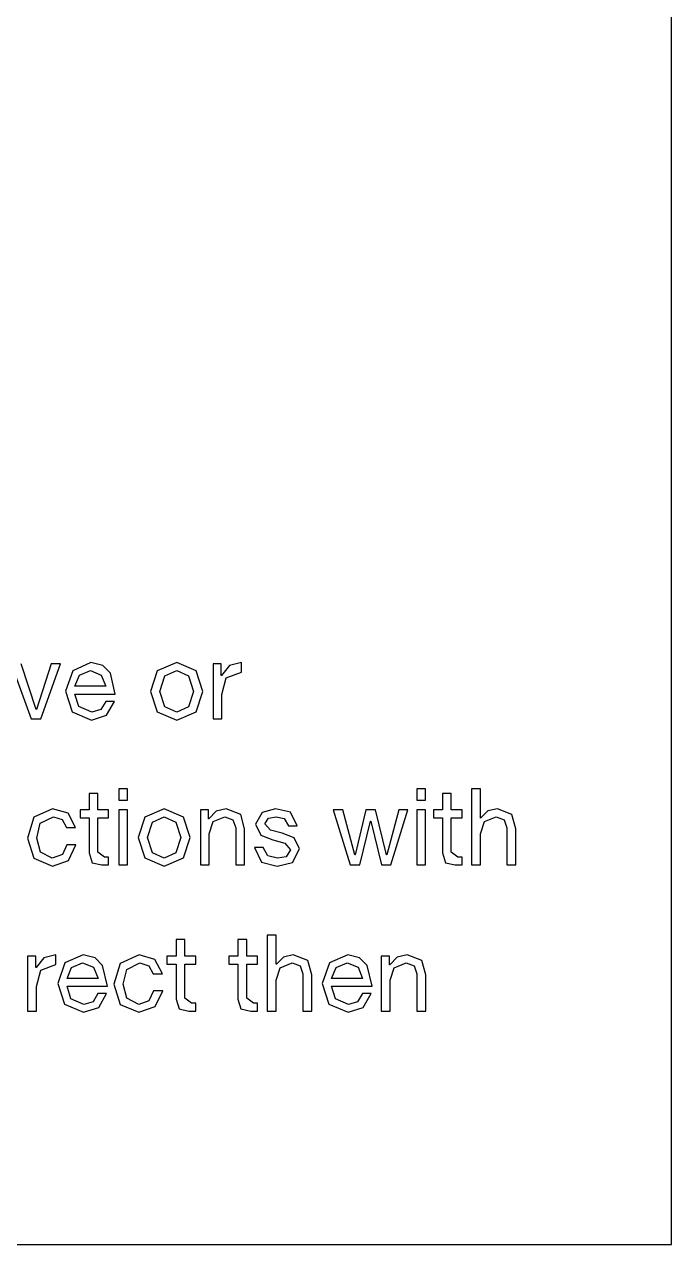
# Model space of a CAD drawing. Extents: x -212 to 220, y 7 to 294.
# Drawn here: x 174.75 to 191.92, y 164.09 to 196.49 of the extents above; entities that cross this region are included whole.
import ezdxf

# ---------------------------------------------------------------- set-up
doc = ezdxf.new("R2010")
doc.units = 0

msp = doc.modelspace()

# ---------------------------------------------------------------- linework, layer by layer
at = {"layer": '1'}
for p, q in [((191.919155, 164.090694), (191.919155, 258.917151)), ((174.395764, 179.512275), (174.929064, 178.052938)), ((175.061355, 178.29685), (174.660347, 179.512275)), ((175.458229, 179.512275), (175.065489, 178.29685)), ((175.181244, 178.052938), (175.702141, 179.512275)), ((175.702141, 179.512275), (175.458229, 179.512275)), ((176.514493, 179.545348), (176.030286, 179.329858)), ((176.830364, 179.464862), (176.514493, 179.545348)), ((178.789285, 179.545348), (178.271488, 179.324174)), ((179.307081, 179.324174), (178.789285, 179.545348)), ((179.971638, 179.512275), (179.752531, 179.512275)), ((179.752531, 179.512275), (179.752531, 178.052938)), ((179.971638, 179.206352), (179.971638, 179.512275)), ((180.504938, 179.545348), (180.188163, 179.465767)), ((180.504938, 179.293168), (180.504938, 179.545348)), ((176.030286, 179.329858), (175.840634, 178.788808)), ((176.08868, 178.921099), (176.208052, 179.21152)), ((176.208052, 179.21152), (176.497957, 179.334509)), ((176.497957, 179.334509), (176.788378, 179.21462)), ((176.788378, 179.21462), (176.911367, 178.921099)), ((177.032289, 179.261129), (176.830364, 179.464862)), ((177.159414, 178.71026), (177.032289, 179.261129)), ((178.271488, 179.324174), (178.094755, 178.78054)), ((178.342801, 178.78054), (178.473026, 179.190849)), ((178.473026, 179.190849), (178.789285, 179.334509)), ((178.789285, 179.334509), (179.105544, 179.190849)), ((179.105544, 179.190849), (179.235768, 178.78054)), ((179.483814, 178.78054), (179.307081, 179.324174)), ((179.979907, 179.206352), (179.971638, 179.206352)), ((180.188163, 179.465767), (179.979907, 179.206352)), ((180.10393, 179.137106), (180.504938, 179.293168)), ((176.911367, 178.921099), (176.08868, 178.921099)), ((179.988175, 178.701992), (180.10393, 179.137106)), ((175.840634, 178.788808), (176.017884, 178.236906)), ((176.190999, 178.375915), (176.08868, 178.71026)), ((176.08868, 178.71026), (177.159414, 178.71026)), ((178.094755, 178.78054), (178.271488, 178.240523)), ((178.094755, 178.78054), (178.094755, 178.78054)), ((178.473026, 178.373848), (178.342801, 178.78054)), ((178.342801, 178.78054), (178.342801, 178.78054)), ((179.235768, 178.78054), (179.105544, 178.373848)), ((179.307081, 178.240523), (179.483814, 178.78054)), ((179.988175, 178.052938), (179.988175, 178.701992)), ((175.065489, 178.29685), (175.061355, 178.29685)), ((176.017884, 178.236906), (176.526895, 178.019865)), ((176.535164, 178.230705), (176.190999, 178.375915)), ((176.778559, 178.302018), (176.535164, 178.230705)), ((176.907233, 178.515957), (176.778559, 178.302018)), ((177.138743, 178.515957), (176.907233, 178.515957)), ((176.928937, 178.146989), (177.138743, 178.515957)), ((178.271488, 178.240523), (178.789285, 178.019865)), ((178.789285, 178.230705), (178.473026, 178.373848)), ((179.105544, 178.373848), (178.789285, 178.230705)), ((178.789285, 178.019865), (179.307081, 178.240523)), ((174.929064, 178.052938), (175.181244, 178.052938)), ((176.526895, 178.019865), (176.928937, 178.146989)), ((179.752531, 178.052938), (179.988175, 178.052938)), ((176.698014, 176.07015), (176.466504, 176.07015)), ((176.466504, 176.07015), (176.466504, 175.631934)), ((176.698014, 175.631934), (176.698014, 176.07015)), ((177.485564, 176.190039), (177.254054, 176.190039)), ((177.254054, 176.190039), (177.254054, 175.896518)), ((177.485564, 175.896518), (177.485564, 176.190039)), ((185.392037, 176.190039), (185.160527, 176.190039)), ((185.160527, 176.190039), (185.160527, 175.896518)), ((185.392037, 175.896518), (185.392037, 176.190039)), ((186.074167, 176.07015), (185.842657, 176.07015)), ((185.842657, 176.07015), (185.842657, 175.631934)), ((186.074167, 175.631934), (186.074167, 176.07015)), ((186.613676, 176.190039), (186.613669, 174.172594)), ((186.849317, 176.190039), (186.613676, 176.190039)), ((186.849317, 175.416961), (186.849317, 176.190039)), ((175.496025, 175.665007), (174.995797, 175.438665)), ((175.910475, 175.545118), (175.496025, 175.665007)), ((176.466504, 175.631934), (176.226728, 175.631934)), ((176.226728, 175.631934), (176.226728, 175.421095)), ((176.983269, 175.631934), (176.698014, 175.631934)), ((176.983269, 175.421095), (176.983269, 175.631934)), ((177.254054, 175.896518), (177.485564, 175.896518)), ((177.485564, 175.631934), (177.254054, 175.631934)), ((177.254054, 175.631934), (177.254054, 174.172594)), ((177.485564, 174.172594), (177.485564, 175.631934)), ((178.457076, 175.665007), (177.944965, 175.443832)), ((178.969189, 175.443832), (178.457076, 175.665007)), ((179.417237, 175.631934), (179.417223, 174.172594)), ((179.636343, 175.631934), (179.417237, 175.631934)), ((179.636343, 175.400424), (179.636343, 175.631934)), ((180.103483, 175.665007), (179.833733, 175.600929)), ((180.486923, 175.516179), (180.103483, 175.665007)), ((181.409862, 175.665007), (181.052261, 175.568373)), ((181.807767, 175.570956), (181.409862, 175.665007)), ((183.196844, 175.631934), (182.94053, 175.631934)), ((182.94053, 175.631934), (183.395281, 174.172594)), ((183.519303, 174.437177), (183.196844, 175.631934)), ((183.808682, 175.631934), (183.52343, 174.437177)), ((184.065, 175.631934), (183.808682, 175.631934)), ((184.358521, 174.437177), (184.065, 175.631934)), ((184.680973, 175.631934), (184.362648, 174.437177)), ((184.470143, 174.172594), (184.924886, 175.631934)), ((184.924886, 175.631934), (184.680973, 175.631934)), ((185.160527, 175.896518), (185.392037, 175.896518)), ((185.392037, 175.631934), (185.160527, 175.631934)), ((185.160527, 175.631934), (185.160527, 174.172594)), ((185.392037, 174.172594), (185.392037, 175.631934)), ((185.842657, 175.631934), (185.602878, 175.631934)), ((185.602878, 175.631934), (185.602878, 175.421095)), ((186.359419, 175.631934), (186.074167, 175.631934)), ((186.359419, 175.421095), (186.359419, 175.631934)), ((187.299929, 175.665007), (187.04103, 175.607647)), ((187.683368, 175.516179), (187.299929, 175.665007)), ((174.995797, 175.438665), (174.830434, 174.883661)), ((175.169945, 175.280535), (175.516694, 175.454168)), ((175.516694, 175.454168), (175.749755, 175.377687)), ((175.749755, 175.377687), (175.868092, 175.16478)), ((176.107871, 175.16478), (175.910475, 175.545118)), ((176.226728, 175.421095), (176.466504, 175.421095)), ((176.466504, 175.421095), (176.466504, 174.49092)), ((176.698014, 174.515725), (176.698014, 175.421095)), ((176.698014, 175.421095), (176.983269, 175.421095)), ((177.944965, 175.443832), (177.770816, 174.900197)), ((178.014729, 174.900197), (178.144437, 175.310507)), ((178.144437, 175.310507), (178.457076, 175.454168)), ((178.457076, 175.454168), (178.769719, 175.310507)), ((178.769719, 175.310507), (178.899427, 174.900197)), ((179.143337, 174.900197), (178.969189, 175.443832)), ((179.644598, 175.400424), (179.636343, 175.400424)), ((179.833733, 175.600929), (179.644598, 175.400424)), ((179.652867, 174.995282), (179.75622, 175.323943)), ((179.75622, 175.323943), (180.07041, 175.454168)), ((180.07041, 175.454168), (180.279701, 175.374069)), ((180.279701, 175.374069), (180.355666, 175.160646)), ((180.59131, 175.131707), (180.486923, 175.516179)), ((181.052261, 175.568373), (180.880697, 175.251596)), ((181.124607, 175.268133), (181.222793, 175.416961)), ((181.222793, 175.416961), (181.426397, 175.454168)), ((181.426397, 175.454168), (181.642922, 175.401975)), ((181.642922, 175.401975), (181.757125, 175.210255)), ((181.988635, 175.210255), (181.807767, 175.570956)), ((183.64746, 174.172594), (183.932715, 175.334279)), ((183.932715, 175.334279), (183.936843, 175.334279)), ((183.936843, 175.334279), (184.226233, 174.172594)), ((185.602878, 175.421095), (185.842657, 175.421095)), ((185.842657, 175.421095), (185.842657, 174.49092)), ((186.074167, 174.515725), (186.074167, 175.421095)), ((186.074167, 175.421095), (186.359419, 175.421095)), ((186.84931, 174.995282), (186.952663, 175.323943)), ((186.853444, 175.416961), (186.849317, 175.416961)), ((187.04103, 175.607647), (186.853444, 175.416961)), ((186.952663, 175.323943), (187.266856, 175.454168)), ((187.266856, 175.454168), (187.476144, 175.374069)), ((187.476144, 175.374069), (187.552108, 175.160646)), ((187.787753, 175.131707), (187.683368, 175.516179)), ((175.074344, 174.883661), (175.169945, 175.280535)), ((175.868092, 175.16478), (176.107871, 175.16478)), ((179.652867, 174.172594), (179.652867, 174.995282)), ((180.355666, 175.160646), (180.355666, 174.172594)), ((180.59131, 174.172594), (180.59131, 175.131707)), ((180.880697, 175.251596), (181.02539, 174.959625)), ((181.275502, 175.097084), (181.124607, 175.268133)), ((181.587627, 175.015952), (181.275502, 175.097084)), ((181.907503, 174.892446), (181.587627, 175.015952)), ((181.757125, 175.210255), (181.988635, 175.210255)), ((186.84931, 174.172594), (186.84931, 174.995282)), ((187.552108, 175.160646), (187.552108, 174.172594)), ((187.787753, 174.172594), (187.787753, 175.131707)), ((174.830434, 174.883661), (174.998381, 174.34881)), ((175.170979, 174.516242), (175.074344, 174.883661)), ((175.876361, 174.705894), (175.756476, 174.445962)), ((176.11614, 174.705894), (175.876361, 174.705894)), ((175.917187, 174.289382), (176.11614, 174.705894)), ((177.770816, 174.900197), (177.944965, 174.360179)), ((177.770816, 174.900197), (177.770816, 174.900197)), ((178.144437, 174.493504), (178.014729, 174.900197)), ((178.014729, 174.900197), (178.014729, 174.900197)), ((178.899427, 174.900197), (178.769719, 174.493504)), ((178.969189, 174.360179), (179.143337, 174.900197)), ((181.02539, 174.959625), (181.343717, 174.838185)), ((181.343717, 174.838185), (181.662043, 174.753436)), ((181.662043, 174.753436), (181.806736, 174.569468)), ((182.050646, 174.598407), (181.907503, 174.892446)), ((174.998381, 174.34881), (175.49189, 174.139521)), ((175.487756, 174.35036), (175.170979, 174.516242)), ((175.756476, 174.445962), (175.487756, 174.35036)), ((176.466504, 174.49092), (176.544535, 174.230988)), ((176.875782, 174.383433), (176.698014, 174.515725)), ((176.983269, 174.383433), (176.875782, 174.383433)), ((176.983269, 174.172594), (176.983269, 174.383433)), ((177.944965, 174.360179), (178.457076, 174.139521)), ((178.457076, 174.35036), (178.144437, 174.493504)), ((178.769719, 174.493504), (178.457076, 174.35036)), ((178.457076, 174.139521), (178.969189, 174.360179)), ((180.851758, 174.63148), (181.036752, 174.250625)), ((181.083268, 174.63148), (180.851758, 174.63148)), ((181.203672, 174.410305), (181.083268, 174.63148)), ((181.463604, 174.35036), (181.203672, 174.410305)), ((181.689431, 174.390151), (181.463604, 174.35036)), ((181.806736, 174.569468), (181.689431, 174.390151)), ((181.857895, 174.23874), (182.050646, 174.598407)), ((183.52343, 174.437177), (183.519303, 174.437177)), ((184.362648, 174.437177), (184.358521, 174.437177)), ((185.842657, 174.49092), (185.920688, 174.230988)), ((186.251931, 174.383433), (186.074167, 174.515725)), ((186.359419, 174.383433), (186.251931, 174.383433)), ((186.359419, 174.172594), (186.359419, 174.383433)), ((175.49189, 174.139521), (175.917187, 174.289382)), ((176.544535, 174.230988), (176.805502, 174.172594)), ((176.805502, 174.172594), (176.983269, 174.172594)), ((177.254054, 174.172594), (177.485564, 174.172594)), ((179.417223, 174.172594), (179.652867, 174.172594)), ((180.355666, 174.172594), (180.59131, 174.172594)), ((181.036752, 174.250625), (181.451204, 174.139521)), ((181.451204, 174.139521), (181.857895, 174.23874)), ((183.395281, 174.172594), (183.64746, 174.172594)), ((184.226233, 174.172594), (184.470143, 174.172594)), ((185.160527, 174.172594), (185.392037, 174.172594)), ((185.920688, 174.230988), (186.181654, 174.172594)), ((186.181654, 174.172594), (186.359419, 174.172594)), ((186.613669, 174.172594), (186.84931, 174.172594)), ((187.552108, 174.172594), (187.787753, 174.172594)), ((179.007945, 172.189834), (178.772304, 172.189834)), ((178.772304, 172.189834), (178.772304, 171.75162)), ((179.007945, 171.75162), (179.007945, 172.189834)), ((180.648153, 172.189834), (180.412509, 172.189834)), ((180.412509, 172.189834), (180.412509, 171.75162)), ((180.648153, 171.75162), (180.648153, 172.189834)), ((181.192827, 172.309723), (181.19282, 170.292283)), ((181.428471, 172.309723), (181.192827, 172.309723)), ((181.428471, 171.536647), (181.428471, 172.309723)), ((174.831482, 171.75162), (174.831467, 170.292283)), ((175.050588, 171.75162), (174.831482, 171.75162)), ((175.050588, 171.445697), (175.050588, 171.75162)), ((175.583874, 171.784693), (175.267099, 171.705111)), ((175.583874, 171.532513), (175.583874, 171.784693)), ((176.306308, 171.784693), (175.822102, 171.569203)), ((176.622182, 171.704207), (176.306308, 171.784693)), ((177.791485, 171.784693), (177.285576, 171.558351)), ((178.210064, 171.664804), (177.791485, 171.784693)), ((178.772304, 171.75162), (178.52839, 171.75162)), ((178.52839, 171.75162), (178.52839, 171.540781)), ((179.2932, 171.75162), (179.007945, 171.75162)), ((179.2932, 171.540781), (179.2932, 171.75162)), ((180.412509, 171.75162), (180.168595, 171.75162)), ((180.168595, 171.75162), (180.168595, 171.540781)), ((180.933405, 171.75162), (180.648153, 171.75162)), ((180.933405, 171.540781), (180.933405, 171.75162)), ((181.883219, 171.784693), (181.623803, 171.727332)), ((182.270273, 171.635865), (181.883219, 171.784693)), ((183.32602, 171.784693), (182.841813, 171.569203)), ((183.641893, 171.704207), (183.32602, 171.784693)), ((184.2159, 171.75162), (184.215886, 170.292283)), ((184.435006, 171.75162), (184.2159, 171.75162)), ((184.435006, 171.52011), (184.435006, 171.75162)), ((184.906281, 171.784693), (184.636014, 171.720614)), ((185.293337, 171.635865), (184.906281, 171.784693)), ((175.058843, 171.445697), (175.050588, 171.445697)), ((175.267099, 171.705111), (175.058843, 171.445697)), ((175.182867, 171.37645), (175.583874, 171.532513)), ((175.822102, 171.569203), (175.632451, 171.028152)), ((175.880496, 171.160444), (175.999871, 171.450864)), ((175.999871, 171.450864), (176.289773, 171.573854)), ((176.289773, 171.573854), (176.580195, 171.453965)), ((176.580195, 171.453965), (176.703182, 171.160444)), ((176.824109, 171.500473), (176.622182, 171.704207)), ((176.95123, 170.949605), (176.824109, 171.500473)), ((177.285576, 171.558351), (177.117628, 171.003348)), ((177.461791, 171.400221), (177.812158, 171.573854)), ((177.812158, 171.573854), (178.048835, 171.497373)), ((178.048835, 171.497373), (178.16769, 171.284467)), ((178.411604, 171.284467), (178.210064, 171.664804)), ((178.52839, 171.540781), (178.772304, 171.540781)), ((178.772304, 171.540781), (178.772304, 170.610608)), ((179.007945, 170.635413), (179.007945, 171.540781)), ((179.007945, 171.540781), (179.2932, 171.540781)), ((180.168595, 171.540781), (180.412509, 171.540781)), ((180.412509, 171.540781), (180.412509, 170.610608)), ((180.648153, 170.635413), (180.648153, 171.540781)), ((180.648153, 171.540781), (180.933405, 171.540781)), ((181.428464, 171.114969), (181.532334, 171.443629)), ((181.432599, 171.536647), (181.428471, 171.536647)), ((181.623803, 171.727332), (181.432599, 171.536647)), ((181.532334, 171.443629), (181.850146, 171.573854)), ((181.850146, 171.573854), (182.063051, 171.493755)), ((182.063051, 171.493755), (182.139532, 171.280333)), ((182.375177, 171.251394), (182.270273, 171.635865)), ((182.841813, 171.569203), (182.65216, 171.028152)), ((182.900208, 171.160444), (183.019583, 171.450864)), ((183.019583, 171.450864), (183.309482, 171.573854)), ((183.309482, 171.573854), (183.599903, 171.453965)), ((183.599903, 171.453965), (183.722894, 171.160444)), ((183.84382, 171.500473), (183.641893, 171.704207)), ((183.970939, 170.949605), (183.84382, 171.500473)), ((184.443261, 171.52011), (184.435006, 171.52011)), ((184.636014, 171.720614), (184.443261, 171.52011)), ((184.45153, 171.114969), (184.5554, 171.443629)), ((184.5554, 171.443629), (184.873208, 171.573854)), ((184.873208, 171.573854), (185.086115, 171.493755)), ((185.086115, 171.493755), (185.162595, 171.280333)), ((185.398239, 171.251394), (185.293337, 171.635865)), ((175.067112, 170.941336), (175.182867, 171.37645)), ((176.703182, 171.160444), (175.880496, 171.160444)), ((177.365673, 171.003348), (177.461791, 171.400221)), ((178.16769, 171.284467), (178.411604, 171.284467)), ((181.428464, 170.292283), (181.428464, 171.114969)), ((182.139532, 171.280333), (182.139532, 170.292283)), ((182.375177, 170.292283), (182.375177, 171.251394)), ((183.722894, 171.160444), (182.900208, 171.160444)), ((184.45153, 170.292283), (184.45153, 171.114969)), ((185.162595, 171.280333), (185.162595, 170.292283)), ((185.398239, 170.292283), (185.398239, 171.251394)), ((175.067112, 170.292283), (175.067112, 170.941336)), ((175.632451, 171.028152), (175.809693, 170.47625)), ((175.982815, 170.615259), (175.880496, 170.949605)), ((175.880496, 170.949605), (176.95123, 170.949605)), ((177.117628, 171.003348), (177.28816, 170.468499)), ((177.462825, 170.63593), (177.365673, 171.003348)), ((178.175959, 170.825582), (178.054007, 170.56565)), ((178.419869, 170.825582), (178.175959, 170.825582)), ((178.218333, 170.409071), (178.419869, 170.825582)), ((182.65216, 171.028152), (182.829415, 170.47625)), ((183.002526, 170.615259), (182.900208, 170.949605)), ((182.900208, 170.949605), (183.970939, 170.949605)), ((175.809693, 170.47625), (176.318712, 170.25921)), ((176.326981, 170.470049), (175.982815, 170.615259)), ((176.570376, 170.541362), (176.326981, 170.470049)), ((176.699048, 170.755302), (176.570376, 170.541362)), ((176.930558, 170.755302), (176.699048, 170.755302)), ((176.720752, 170.386334), (176.930558, 170.755302)), ((177.28816, 170.468499), (177.787351, 170.25921)), ((177.78322, 170.470049), (177.462825, 170.63593)), ((178.054007, 170.56565), (177.78322, 170.470049)), ((178.772304, 170.610608), (178.850335, 170.350677)), ((179.185713, 170.503122), (179.007945, 170.635413)), ((179.2932, 170.503122), (179.185713, 170.503122)), ((179.2932, 170.292283), (179.2932, 170.503122)), ((180.412509, 170.610608), (180.49054, 170.350677)), ((180.825921, 170.503122), (180.648153, 170.635413)), ((180.933405, 170.503122), (180.825921, 170.503122)), ((180.933405, 170.292283), (180.933405, 170.503122)), ((182.829415, 170.47625), (183.338424, 170.25921)), ((183.346689, 170.470049), (183.002526, 170.615259)), ((183.590085, 170.541362), (183.346689, 170.470049)), ((183.71876, 170.755302), (183.590085, 170.541362)), ((183.95027, 170.755302), (183.71876, 170.755302)), ((183.740464, 170.386334), (183.95027, 170.755302)), ((174.831467, 170.292283), (175.067112, 170.292283)), ((176.318712, 170.25921), (176.720752, 170.386334)), ((177.787351, 170.25921), (178.218333, 170.409071)), ((178.850335, 170.350677), (179.111298, 170.292283)), ((179.111298, 170.292283), (179.2932, 170.292283)), ((180.49054, 170.350677), (180.751506, 170.292283)), ((180.751506, 170.292283), (180.933405, 170.292283)), ((181.19282, 170.292283), (181.428464, 170.292283)), ((182.139532, 170.292283), (182.375177, 170.292283)), ((183.338424, 170.25921), (183.740464, 170.386334)), ((184.215886, 170.292283), (184.45153, 170.292283)), ((185.162595, 170.292283), (185.398239, 170.292283)), ((18.105927, 164.090694), (191.919155, 164.090694))]:
    msp.add_line(p, q, dxfattribs=at)

doc.saveas('drawing.dxf')
